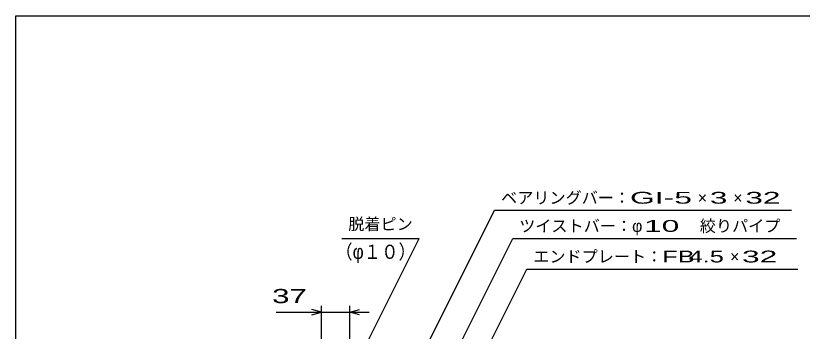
# Model space of a CAD drawing. Units: millimetres, scale not verified. Extents: x -1456 to 1389, y -1026 to 839.
# Drawn here: x -1379 to -404, y 447 to 839 of the extents above; entities that cross this region are included whole.
import ezdxf
from ezdxf.enums import TextEntityAlignment as Align

# ---------------------------------------------------------------- set-up
doc = ezdxf.new("R2010")
doc.units = ezdxf.units.MM
doc.header["$LTSCALE"] = 8
for name, color, linetype, lineweight in [('0_2', 150, 'Continuous', 25), ('16', 3, 'Continuous', 25), ('22', 4, 'Continuous', 25)]:
    doc.layers.add(name, color=color, linetype=linetype, lineweight=lineweight)
doc.styles.add('ベクトル', font='')
doc.styles.get('ベクトル').set_extended_font_data('ベクトル')

msp = doc.modelspace()

# ---------------------------------------------------------------- linework, layer by layer
at = {"layer": '0_2'}
for p, q in [((-1379.2, -921.2), (-1379.2, 838.8)), ((-1379.2, 838.8), (1388.8, 838.8))]:
    msp.add_line(p, q, dxfattribs=at)
at = {"layer": '22'}
for p, q in [((-948, 271.5), (-785.25, 597)), ((-785.25, 597), (-417.25, 597)), ((-974.75, 562), (-878.75, 562)), ((-954.5, 410.5), (-878.75, 562)), ((-883, 321.5), (-762.75, 562)), ((-762.75, 562), (-410.75, 562)), ((-823, 368.5), (-745.25, 524)), ((-745.25, 524), (-409.25, 524)), ((-1000, 382.5), (-1000, 478.5)), ((-965, 414.5), (-965, 478.5)), ((-1056, 470.5), (-1000, 470.5)), ((-1000, 470.5), (-1012, 473.7)), ((-1012, 467.3), (-1000, 470.5)), ((-1000, 470.5), (-965, 470.5)), ((-965, 470.5), (-953, 473.7)), ((-953, 467.3), (-965, 470.5)), ((-965, 470.5), (-941, 470.5))]:
    msp.add_line(p, q, dxfattribs=at)

# ---------------------------------------------------------------- texts
at = {"layer": '16', "color": 2, "style": 'ベクトル', "width": 0.9}
msp.add_text('（φ１０）', height=17.6, dxfattribs=at).set_placement((-982.95, 554.33), align=Align.TOP_LEFT)
at = {"layer": '22', "color": 2, "style": 'ベクトル'}
for s, p in [('ベアリングバー：', (-777.25, 612.6)), ('×', (-533.25, 612.6)), ('×', (-489.25, 612.6)), ('脱着ピン', (-966.75, 580)), ('ツイストバー：', (-754.75, 577.6)), ('絞りパイプ', (-530.75, 577.6)), ('φ', (-614.75, 577.6)), ('エンドプレート：', (-737.25, 539.6)), ('×', (-493.25, 539.6))]:
    msp.add_text(s, height=14.66, dxfattribs=at).set_placement(p, align=Align.MIDDLE_LEFT)
for s, height, width, p in [('GI-', 14.66, 2, (-617.25, 612.6)), (' 5 ', 14.66, 2, (-573.25, 612.6)), (' 3 ', 14.66, 2, (-529.25, 612.6)), (' 32 ', 14.66, 2, (-485.25, 612.6)), (' 10 ', 14.66, 2, (-610.75, 577.6)), ('FB', 14.66, 1.6, (-577.25, 539.6)), (' 4.5 ', 14.66, 1.6, (-553.25, 539.6)), (' 32 ', 14.66, 2, (-489.25, 539.6)), (' 37 ', 17.6, 1.65, (-1072, 490.5))]:
    msp.add_text(s, height=height, dxfattribs=dict(at, width=width)).set_placement(p, align=Align.MIDDLE_LEFT)

doc.saveas('drawing.dxf')
